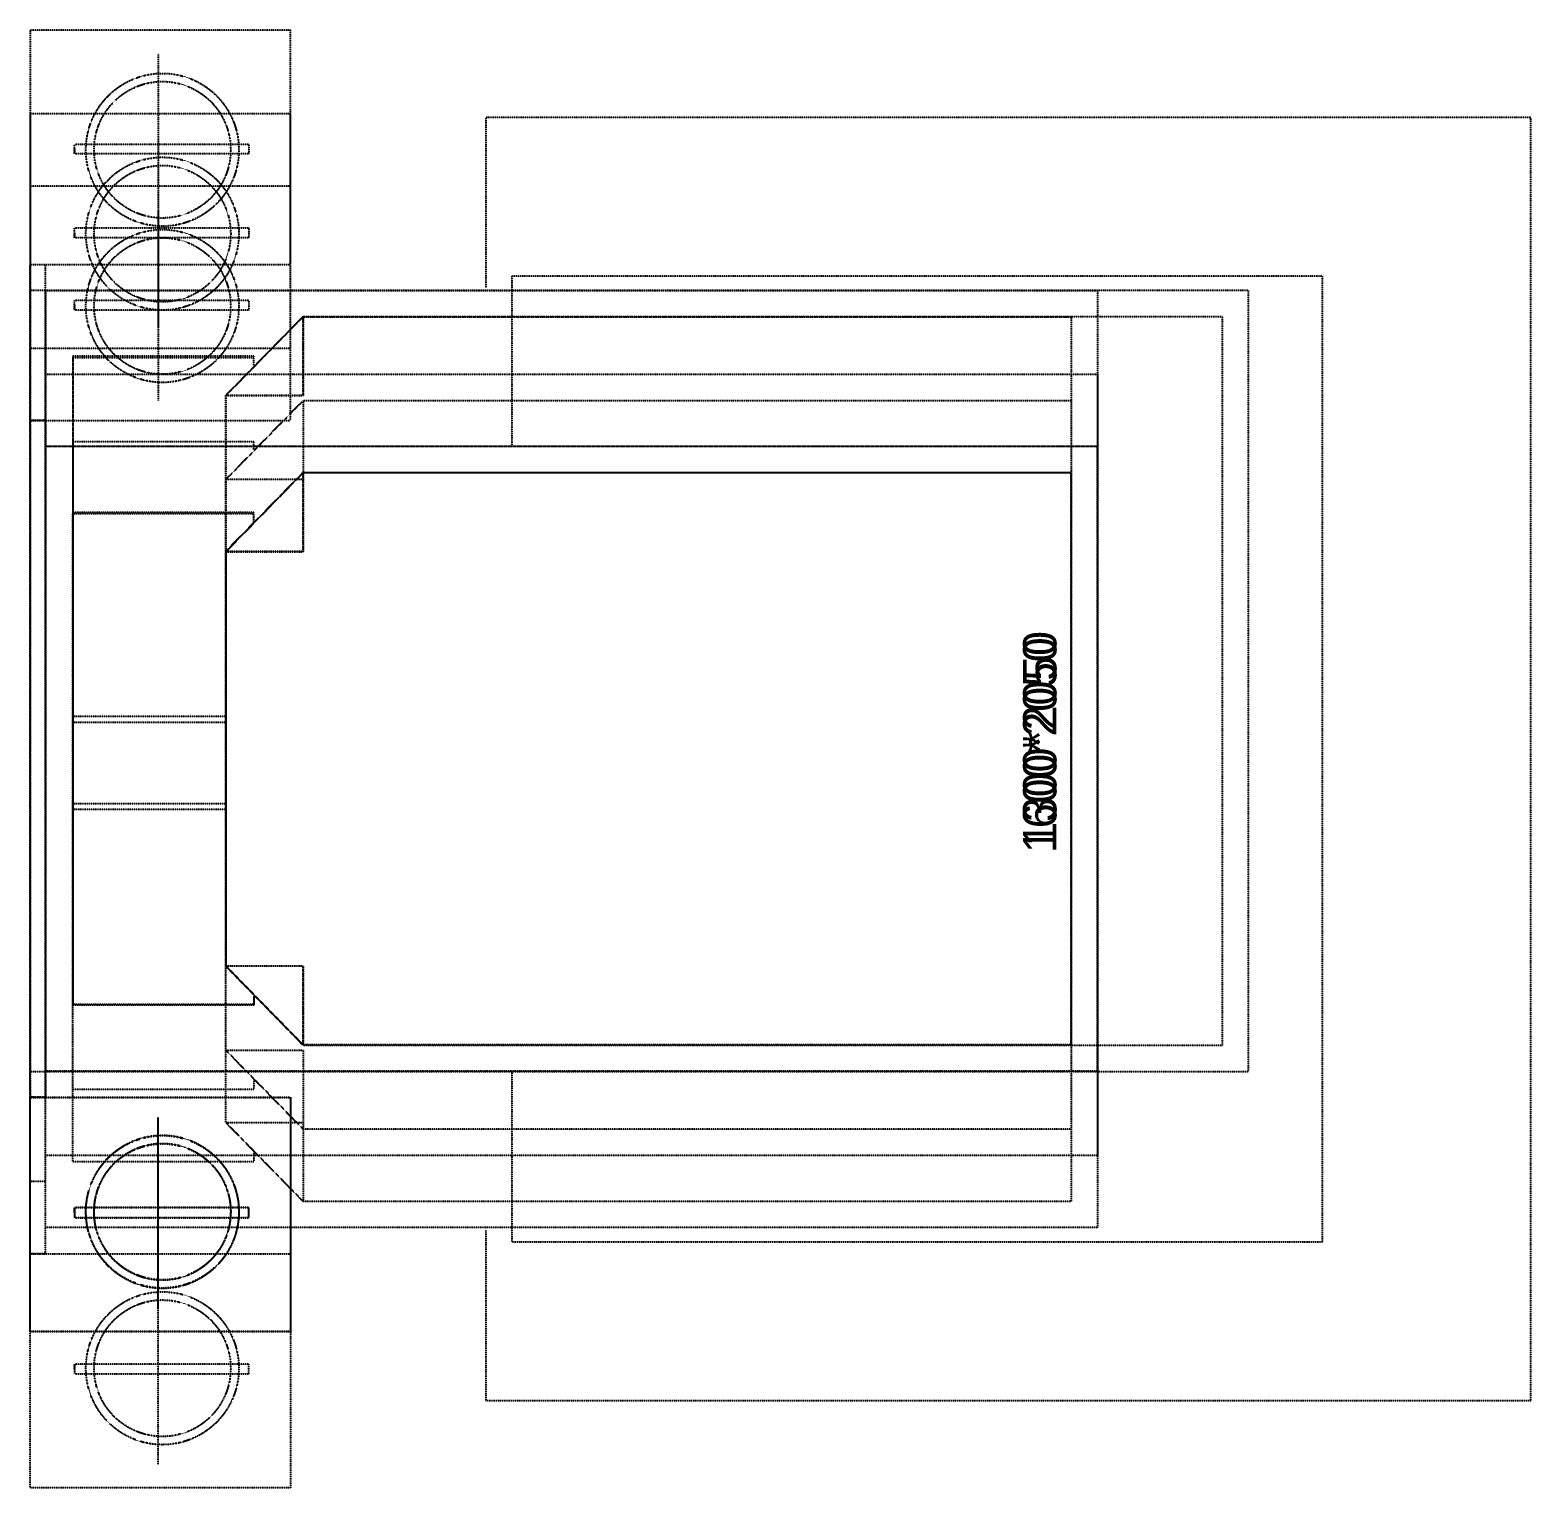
# Model space of a CAD drawing. Header units: millimetres. Extents: x -297 to 39764, y -29258 to 20315.
# Drawn here: x 36882 to 39764, y -26517 to -23717 of the extents above; entities that cross this region are included whole.
import ezdxf

# ---------------------------------------------------------------- set-up
doc = ezdxf.new("R2010")
doc.units = ezdxf.units.MM
doc.linetypes.add('DASH', pattern=[0.35, 0.25, -0.1])
doc.layers.add('P-平面灯具', color=203, linetype='Continuous')
doc.layers.add('Y-移动家具', color=141, linetype='Continuous')
doc.styles.add('CCD-HB', font='hbsmall.shx')

msp = doc.modelspace()

# ---------------------------------------------------------------- linework, layer by layer
at = {"layer": 'P-平面灯具', "color": 250, "linetype": 'DASH', "ltscale": 0.5}
for p, q in [((37128.2, -23762.3, 0), (37128.2, -24128.7, 0)), ((37128.2, -23762.3, 0), (37128.2, -24128.7, 0)), ((36967.2, -23955, 0), (36967.2, -23936, 0)), ((36967.2, -23936, 0), (37301.9, -23936, 0)), ((36967.2, -23955, 0), (36967.2, -23936, 0)), ((36967.2, -23936, 0), (37301.9, -23936, 0)), ((36967.2, -23945.5, 0), (36967.2, -23955, 0)), ((36967.2, -23945.5, 0), (36967.2, -23955, 0)), ((37128.2, -23923.6, 0), (37128.2, -24289.9, 0)), ((37301.9, -23936, 0), (37301.9, -23955, 0)), ((37301.9, -23936, 0), (37301.9, -23955, 0)), ((37301.9, -23955, 0), (36967.2, -23955, 0)), ((37301.9, -23955, 0), (36967.2, -23955, 0)), ((37128.2, -24062.3, 0), (37128.2, -24428.7, 0)), ((36967.2, -24116.2, 0), (36967.2, -24097.3, 0)), ((36967.2, -24097.3, 0), (37301.9, -24097.3, 0)), ((36967.2, -24106.8, 0), (36967.2, -24116.2, 0)), ((37301.9, -24116.2, 0), (36967.2, -24116.2, 0)), ((37301.9, -24097.3, 0), (37301.9, -24116.2, 0)), ((36967.2, -24255, 0), (36967.2, -24236, 0)), ((36967.2, -24236, 0), (37301.9, -24236, 0)), ((37301.9, -24236, 0), (37301.9, -24255, 0)), ((36967.2, -24245.5, 0), (36967.2, -24255, 0)), ((37301.9, -24255, 0), (36967.2, -24255, 0)), ((37128.2, -26171, 0), (37128.2, -25804.7, 0)), ((37128.2, -26171.8, 0), (37128.2, -25805.5, 0)), ((36967.2, -25987.9, 0), (36967.2, -25978.4, 0)), ((37301.9, -25978.4, 0), (36967.2, -25978.4, 0)), ((36967.2, -25978.4, 0), (36967.2, -25997.3, 0)), ((36967.2, -25988.7, 0), (36967.2, -25979.2, 0)), ((37301.9, -25979.2, 0), (36967.2, -25979.2, 0)), ((36967.2, -25979.2, 0), (36967.2, -25998.1, 0)), ((37301.9, -25997.3, 0), (37301.9, -25978.4, 0)), ((37301.9, -25998.1, 0), (37301.9, -25979.2, 0)), ((36967.2, -25997.3, 0), (37301.9, -25997.3, 0)), ((36967.2, -25998.1, 0), (37301.9, -25998.1, 0)), ((37128.2, -26471.8, 0), (37128.2, -26105.5, 0)), ((36967.2, -26288.7, 0), (36967.2, -26279.2, 0)), ((37301.9, -26279.2, 0), (36967.2, -26279.2, 0)), ((36967.2, -26279.2, 0), (36967.2, -26298.1, 0)), ((37301.9, -26298.1, 0), (37301.9, -26279.2, 0)), ((36967.2, -26298.1, 0), (37301.9, -26298.1, 0))]:
    msp.add_line(p, q, dxfattribs=at)
at = {"layer": 'P-平面灯具', "linetype": 'DASH', "ltscale": 0.5}
for centre in [(37136.1, -23947.1, 0), (37136.1, -23947.1, 0), (37136.1, -24108.3, 0), (37136.1, -24247.1, 0), (37136.1, -25986.3, 0), (37136.1, -25987.1, 0), (37136.1, -26287.1, 0)]:
    msp.add_circle(centre, 146.8, dxfattribs=at)
at = {"layer": 'P-平面灯具', "color": 250, "linetype": 'DASH', "ltscale": 0.5}
for centre in [(37136.1, -23947.1, 0), (37136.1, -23947.1, 0), (37136.1, -24108.3, 0), (37136.1, -24247.1, 0), (37136.1, -25986.3, 0), (37136.1, -25987.1, 0), (37136.1, -26287.1, 0)]:
    msp.add_circle(centre, 131.1, dxfattribs=at)
at = {"layer": 'Y-移动家具', "linetype": 'DASH', "ltscale": 0.5}
for p, q in [((37382, -23717.1, 0), (36881.9, -23717.1, 0)), ((36881.9, -23717.1, 0), (36881.9, -24167.1, 0)), ((37382, -23717.1, 0), (36881.9, -23717.1, 0)), ((36881.9, -23717.1, 0), (36881.9, -24167.1, 0)), ((37382, -24167.1, 0), (37382, -23717.1, 0)), ((37382, -24167.1, 0), (37382, -23717.1, 0)), ((37382, -23878.3, 0), (36881.9, -23878.3, 0)), ((36881.9, -23878.3, 0), (36881.9, -24328.3, 0)), ((37382, -24328.3, 0), (37382, -23878.3, 0)), ((37382, -24017.1, 0), (36881.9, -24017.1, 0)), ((36881.9, -24017.1, 0), (36881.9, -24467.1, 0)), ((37382, -24467.1, 0), (37382, -24017.1, 0)), ((36881.9, -26067.1, 0), (36881.9, -24167.1, 0)), ((36881.9, -24167.1, 0), (36911.9, -24167.1, 0)), ((36881.9, -24167.1, 0), (37382, -24167.1, 0)), ((36881.9, -26067.1, 0), (36881.9, -24167.1, 0)), ((36881.9, -24167.1, 0), (36911.9, -24167.1, 0)), ((36881.9, -24167.1, 0), (37382, -24167.1, 0)), ((36911.9, -26067.1, 0), (36911.9, -24167.1, 0)), ((36911.9, -26067.1, 0), (36911.9, -24167.1, 0)), ((36881.9, -24217.1, 0), (36881.9, -25717.1, 0)), ((36911.9, -24217.1, 0), (36881.9, -24217.1, 0)), ((36911.9, -24217.1, 0), (38931.9, -24217.1, 0)), ((36911.9, -24217.1, 0), (36911.9, -25717.1, 0)), ((39221.9, -24217.1, 0), (36911.9, -24217.1, 0)), ((36911.9, -24217.1, 0), (38931.9, -24217.1, 0)), ((38931.9, -24217.1, 0), (38931.9, -26017.1, 0)), ((38931.9, -24217.1, 0), (38931.9, -26017.1, 0)), ((39221.9, -25717.1, 0), (39221.9, -24217.1, 0)), ((36881.9, -25928.3, 0), (36881.9, -24328.3, 0)), ((36881.9, -24328.3, 0), (36911.9, -24328.3, 0)), ((36881.9, -24328.3, 0), (37382, -24328.3, 0)), ((36911.9, -25928.3, 0), (36911.9, -24328.3, 0)), ((36911.9, -24378.3, 0), (38931.9, -24378.3, 0)), ((38931.9, -24378.3, 0), (38931.9, -25878.3, 0)), ((36881.9, -25766.3, 0), (36881.9, -24466.3, 0)), ((36881.9, -24466.3, 0), (36911.9, -24466.3, 0)), ((36881.9, -24467.1, 0), (36881.9, -25767.1, 0)), ((36911.9, -24467.1, 0), (36881.9, -24467.1, 0)), ((36881.9, -24467.1, 0), (37382, -24467.1, 0)), ((36911.9, -25766.3, 0), (36911.9, -24466.3, 0)), ((36911.9, -24467.1, 0), (36911.9, -25767.1, 0)), ((36911.9, -24516.3, 0), (38931.9, -24516.3, 0)), ((38931.9, -24517.1, 0), (36911.9, -24517.1, 0)), ((38931.9, -24516.3, 0), (38931.9, -25716.3, 0)), ((38931.9, -25717.1, 0), (38931.9, -24517.1, 0)), ((36881.9, -25717.1, 0), (36911.9, -25717.1, 0)), ((38931.9, -25716.3, 0), (36911.9, -25716.3, 0)), ((36911.9, -25717.1, 0), (38931.9, -25717.1, 0)), ((36911.9, -25717.1, 0), (39221.9, -25717.1, 0)), ((36911.9, -25766.3, 0), (36881.9, -25766.3, 0)), ((36881.9, -26216.3, 0), (36881.9, -25766.3, 0)), ((36881.9, -25766.3, 0), (37382, -25766.3, 0)), ((36881.9, -25767.1, 0), (36911.9, -25767.1, 0)), ((36881.9, -26217.1, 0), (36881.9, -25767.1, 0)), ((36881.9, -25767.1, 0), (37382, -25767.1, 0)), ((37382, -25766.3, 0), (37382, -26216.3, 0)), ((37382, -25767.1, 0), (37382, -26217.1, 0)), ((38931.9, -25878.3, 0), (36911.9, -25878.3, 0)), ((36911.9, -25928.3, 0), (36881.9, -25928.3, 0)), ((38931.9, -26017.1, 0), (36911.9, -26017.1, 0)), ((38931.9, -26017.1, 0), (36911.9, -26017.1, 0)), ((36911.9, -26067.1, 0), (36881.9, -26067.1, 0)), ((36881.9, -26517.1, 0), (36881.9, -26067.1, 0)), ((36881.9, -26067.1, 0), (37382, -26067.1, 0)), ((36911.9, -26067.1, 0), (36881.9, -26067.1, 0)), ((37382, -26067.1, 0), (37382, -26517.1, 0)), ((37382, -26216.3, 0), (36881.9, -26216.3, 0)), ((37382, -26217.1, 0), (36881.9, -26217.1, 0)), ((37382, -26517.1, 0), (36881.9, -26517.1, 0))]:
    msp.add_line(p, q, dxfattribs=at)
at = {"layer": 'Y-移动家具', "color": 250, "linetype": 'DASH', "ltscale": 0.5}
for p, q in [((37257.7, -24419.2, 0), (37406.1, -24267.6, 0)), ((37406.1, -24267.6, 0), (37257.7, -24419.2, 0)), ((37257.7, -24419.2, 0), (37406.1, -24267.6, 0)), ((37406.1, -24267.6, 0), (38881.4, -24267.6, 0)), ((37406.1, -24267.6, 0), (37406.1, -24419.2, 0)), ((39171.4, -24267.6, 0), (37406.1, -24267.6, 0)), ((37406.1, -24419.2, 0), (37406.1, -24267.6, 0)), ((37406.1, -24267.6, 0), (38881.4, -24267.6, 0)), ((37406.1, -24267.6, 0), (37406.1, -24419.2, 0)), ((38881.4, -24267.6, 0), (38881.4, -25966.6, 0)), ((38881.4, -24267.6, 0), (38881.4, -25966.6, 0)), ((39171.4, -25666.6, 0), (39171.4, -24267.6, 0)), ((37311.4, -24343.4, 0), (36964, -24343.4, 0)), ((36964, -24343.4, 0), (36964, -25587.6, 0)), ((37311.4, -24346.6, 0), (36964, -24346.6, 0)), ((36964, -24346.6, 0), (36964, -25035, 0)), ((37311.4, -24346.6, 0), (36964, -24346.6, 0)), ((36964, -24346.6, 0), (36964, -25035, 0)), ((37311.4, -24362.3, 0), (37311.4, -24343.4, 0)), ((37311.4, -24362.3, 0), (37311.4, -24346.6, 0)), ((37311.4, -24362.3, 0), (37311.4, -24346.6, 0)), ((37257.7, -25815, 0), (37257.7, -24419.2, 0)), ((37406.1, -24419.2, 0), (37257.7, -24419.2, 0)), ((37257.7, -24419.2, 0), (37406.1, -24419.2, 0)), ((37257.7, -24419.2, 0), (37257.7, -25515, 0)), ((37257.7, -25815, 0), (37257.7, -24419.2, 0)), ((37406.1, -24419.2, 0), (37257.7, -24419.2, 0)), ((37257.7, -24580.5, 0), (37406.1, -24428.9, 0)), ((37406.1, -24428.9, 0), (38881.4, -24428.9, 0)), ((37406.1, -24428.9, 0), (37406.1, -24580.5, 0)), ((38881.4, -24428.9, 0), (38881.4, -25827.8, 0)), ((37311.4, -24507.8, 0), (36964, -24507.8, 0)), ((36964, -24507.8, 0), (36964, -25046.2, 0)), ((37311.4, -24523.6, 0), (37311.4, -24507.8, 0)), ((37257.7, -24718.4, 0), (37406.1, -24566.8, 0)), ((37406.1, -24567.6, 0), (37257.7, -24719.2, 0)), ((37257.7, -25676.2, 0), (37257.7, -24580.5, 0)), ((37406.1, -24580.5, 0), (37257.7, -24580.5, 0)), ((37406.1, -24566.8, 0), (38881.4, -24566.8, 0)), ((37406.1, -24566.8, 0), (37406.1, -24718.4, 0)), ((38881.4, -24567.6, 0), (37406.1, -24567.6, 0)), ((37406.1, -24719.2, 0), (37406.1, -24567.6, 0)), ((38881.4, -24566.8, 0), (38881.4, -25665.8, 0)), ((38881.4, -25666.6, 0), (38881.4, -24567.6, 0)), ((37311.4, -24643.4, 0), (36964, -24643.4, 0)), ((36964, -24643.4, 0), (36964, -25587.6, 0)), ((36964, -25590, 0), (36964, -24645.8, 0)), ((36964, -24645.8, 0), (37311.4, -24645.8, 0)), ((37311.4, -24662.3, 0), (37311.4, -24643.4, 0)), ((37311.4, -24661.6, 0), (37311.4, -24645.8, 0)), ((37257.7, -25514.2, 0), (37257.7, -24718.4, 0)), ((37406.1, -24718.4, 0), (37257.7, -24718.4, 0)), ((37257.7, -24719.2, 0), (37406.1, -24719.2, 0)), ((37257.7, -24719.2, 0), (37257.7, -25515, 0)), ((36964, -25035, 0), (37257.7, -25035, 0)), ((36964, -25035, 0), (37257.7, -25035, 0)), ((36964, -25046.2, 0), (37257.7, -25046.2, 0)), ((36964, -25890.8, 0), (36964, -25202.3, 0)), ((36964, -25202.3, 0), (37257.7, -25202.3, 0)), ((36964, -25890.8, 0), (36964, -25202.3, 0)), ((36964, -25202.3, 0), (37257.7, -25202.3, 0)), ((36964, -25752, 0), (36964, -25213.6, 0)), ((36964, -25213.6, 0), (37257.7, -25213.6, 0)), ((37257.7, -25514.2, 0), (37406.1, -25514.2, 0)), ((37406.1, -25665.8, 0), (37257.7, -25514.2, 0)), ((37257.7, -25515, 0), (37406.1, -25666.6, 0)), ((37406.1, -25515, 0), (37257.7, -25515, 0)), ((37257.7, -25515, 0), (37406.1, -25666.6, 0)), ((37406.1, -25515, 0), (37257.7, -25515, 0)), ((37406.1, -25514.2, 0), (37406.1, -25665.8, 0)), ((37406.1, -25666.6, 0), (37406.1, -25515, 0)), ((37406.1, -25666.6, 0), (37406.1, -25515, 0)), ((36964, -25587.6, 0), (37311.4, -25587.6, 0)), ((36964, -25587.6, 0), (37311.4, -25587.6, 0)), ((37311.4, -25590, 0), (36964, -25590, 0)), ((37311.4, -25571, 0), (37311.4, -25590, 0)), ((37311.4, -25571.8, 0), (37311.4, -25587.6, 0)), ((37311.4, -25571.8, 0), (37311.4, -25587.6, 0)), ((37257.7, -25676.2, 0), (37406.1, -25676.2, 0)), ((37406.1, -25827.8, 0), (37257.7, -25676.2, 0)), ((38881.4, -25665.8, 0), (37406.1, -25665.8, 0)), ((37406.1, -25666.6, 0), (38881.4, -25666.6, 0)), ((37406.1, -25666.6, 0), (39171.4, -25666.6, 0)), ((37406.1, -25676.2, 0), (37406.1, -25827.8, 0)), ((37311.4, -25733.1, 0), (37311.4, -25752, 0)), ((37311.4, -25752, 0), (36964, -25752, 0)), ((37257.7, -25815, 0), (37406.1, -25815, 0)), ((37406.1, -25966.6, 0), (37257.7, -25815, 0)), ((37257.7, -25815, 0), (37406.1, -25815, 0)), ((37406.1, -25966.6, 0), (37257.7, -25815, 0)), ((37406.1, -25815, 0), (37406.1, -25966.6, 0)), ((37406.1, -25815, 0), (37406.1, -25966.6, 0)), ((38881.4, -25827.8, 0), (37406.1, -25827.8, 0)), ((37311.4, -25871.8, 0), (37311.4, -25890.8, 0)), ((37311.4, -25871.8, 0), (37311.4, -25890.8, 0)), ((37311.4, -25890.8, 0), (36964, -25890.8, 0)), ((37311.4, -25890.8, 0), (36964, -25890.8, 0)), ((38881.4, -25966.6, 0), (37406.1, -25966.6, 0)), ((38881.4, -25966.6, 0), (37406.1, -25966.6, 0))]:
    msp.add_line(p, q, dxfattribs=at)
at = {"layer": 'Y-移动家具', "color": 250, "linetype": 'DASH', "ltscale": 0.5, "elevation": 0}
for points in [[(37757, -26021.8), (37757, -26349.3), (39764, -26349.3), (39764, -23884.8), (37757, -23884.8), (37757, -24212.3)], [(37807, -25717.1), (37807, -26044.6), (39364, -26044.6), (39364, -24189.6), (37807, -24189.6), (37807, -24517.1)]]:
    msp.add_lwpolyline(points, dxfattribs=at)

# ---------------------------------------------------------------- texts
at = {"layer": 'Y-移动家具', "color": 250, "linetype": 'DASH', "ltscale": 0.5, "char_height": 64, "attachment_point": 9, "rotation": 90, "style": 'CCD-HB'}
for s, insert in [('1300*2050', (38853.7, -24871.4, 0)), ('1600*2050', (38853.7, -24883.5, 0))]:
    msp.add_mtext_dynamic_manual_height_columns(s, width=244.849, gutter_width=1750, heights=[0], dxfattribs=dict(at, insert=insert))

doc.saveas('drawing.dxf')
